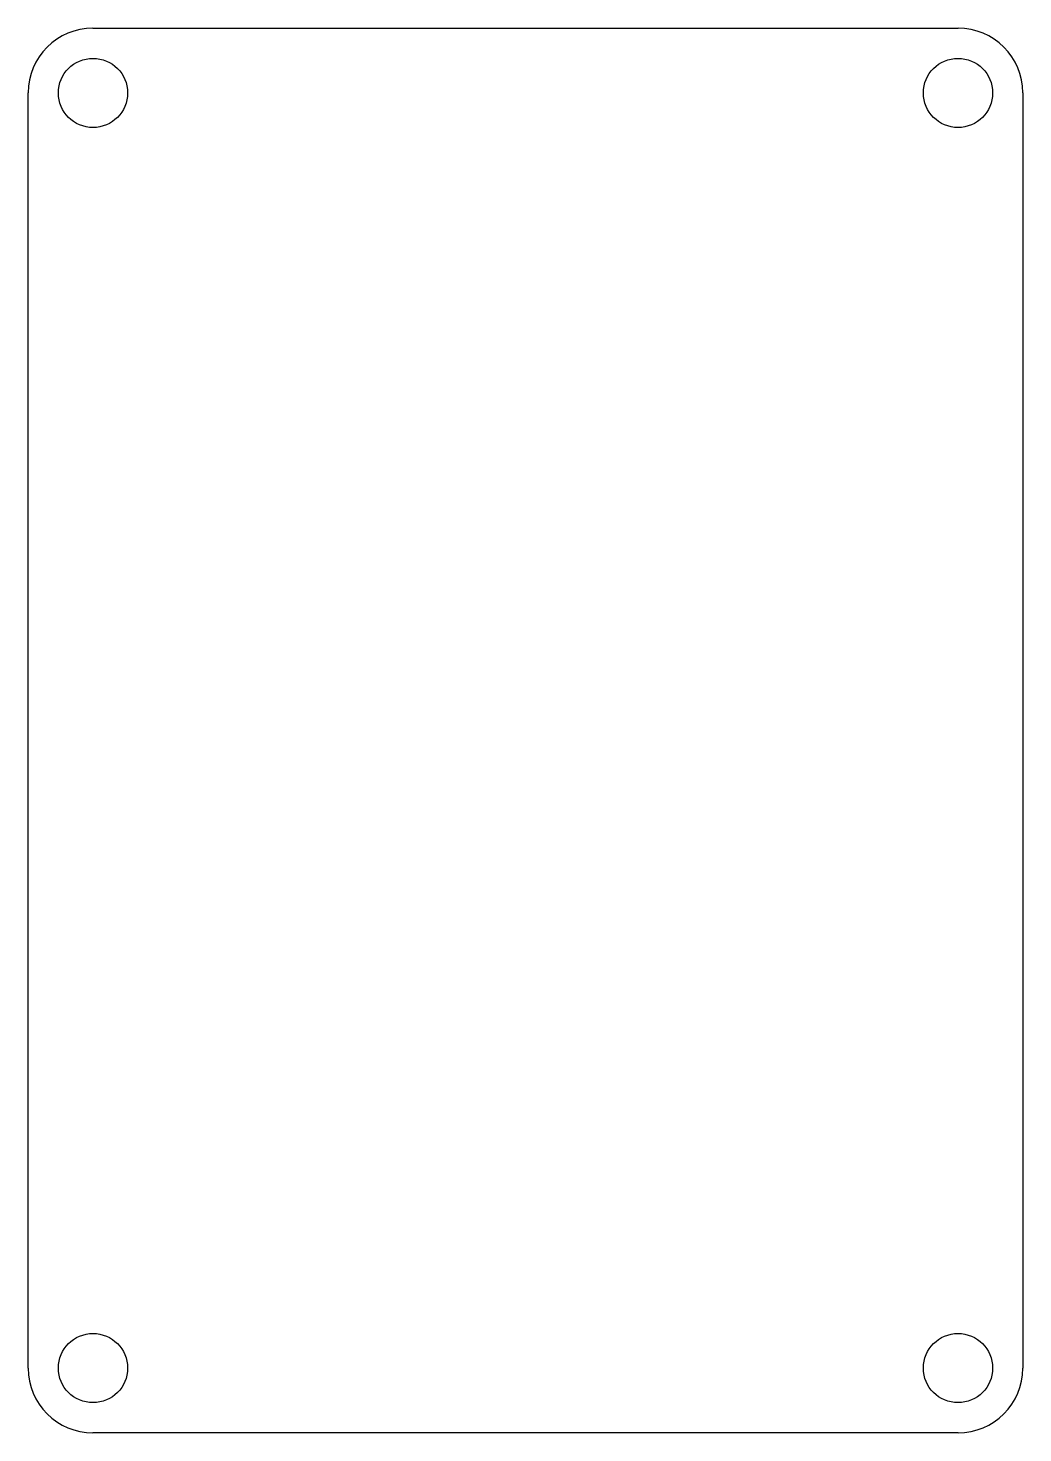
# Model space of a CAD drawing. Header units: millimetres. Extents: x 0 to 46, y -6 to 59.
import ezdxf

# ---------------------------------------------------------------- set-up
doc = ezdxf.new("R2010")
doc.units = ezdxf.units.MM

msp = doc.modelspace()

# ---------------------------------------------------------------- linework, layer by layer
for p, q in [((3, 59), (43, 59)), ((0, 53), (0, 56)), ((46, 56), (46, 1)), ((0, -3), (0, 53)), ((46, 1), (46, -3)), ((43, -6), (3, -6))]:
    msp.add_line(p, q)
for centre in [(3, 56), (43, 56), (3, -3), (43, -3)]:
    msp.add_circle(centre, 1.6)
for centre, start, end in [((3, 56), 90, 180), ((43, 56), 360, 90), ((3, -3), 180, 270), ((43, -3), 270, 0)]:
    msp.add_arc(centre, 3, start, end)

doc.saveas('drawing.dxf')
